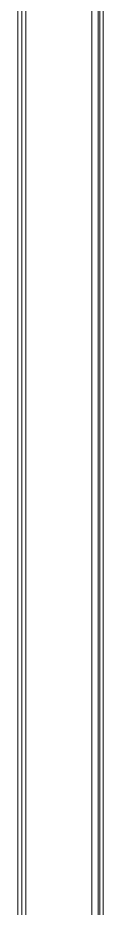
# Model space of a CAD drawing. Header units: millimetres. Extents: x 5993 to 95364, y 87345 to 143522.
# Drawn here: x 48830.1 to 48851.2, y 120737.1 to 120956.3 of the extents above; entities that cross this region are included whole.
import ezdxf

# ---------------------------------------------------------------- set-up
doc = ezdxf.new("R2010")
doc.units = ezdxf.units.MM
for name, color, linetype, lineweight in [('Общие ребра', 7, 'Continuous', 9), ('Стены', 7, 'Continuous', 9), ('Стены-1', 7, 'Continuous', 13)]:
    doc.layers.add(name, color=color, linetype=linetype, lineweight=lineweight)

msp = doc.modelspace()

# ---------------------------------------------------------------- linework, layer by layer
at = {"layer": 'Общие ребра'}
msp.add_line((48850.42, 121050.5), (48850.42, 120632.94), dxfattribs=at)
at = {"layer": 'Стены'}
for p, q in [((48830.15, 120439.55), (48830.15, 121050.18)), ((48831.13, 121051.15), (48831.13, 120438.57))]:
    msp.add_line(p, q, dxfattribs=at)
at = {"layer": 'Стены-1'}
for p, q in [((48832.1, 121052.13), (48832.1, 120437.59)), ((48848.38, 120630.09), (48848.38, 121052.13)), ((48850.01, 121050.5), (48850.01, 120632.94)), ((48851.23, 120632.94), (48851.23, 121050.5))]:
    msp.add_line(p, q, dxfattribs=at)

doc.saveas('drawing.dxf')
